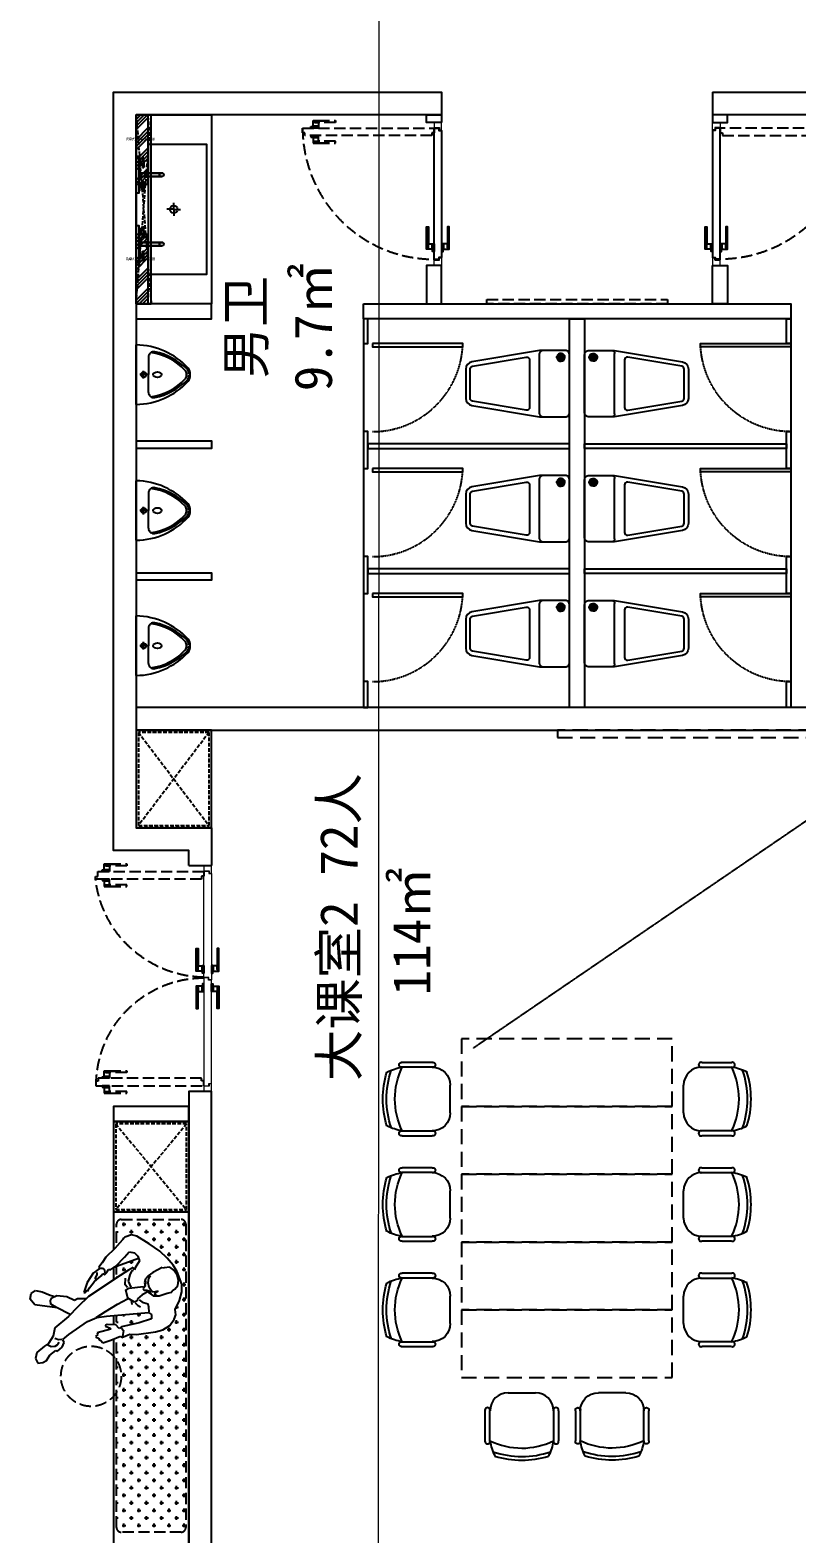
# Model space of a CAD drawing. Header units: millimetres. Extents: x 285006 to 3037698, y -2820855 to 192241.
# Drawn here: x 850401 to 855496, y -2771320 to -2761334 of the extents above; entities that cross this region are included whole.
import ezdxf
from ezdxf.enums import TextEntityAlignment as Align

# ---------------------------------------------------------------- set-up
doc = ezdxf.new("R2010")
doc.units = ezdxf.units.MM
doc.header["$PDMODE"] = 35
doc.header["$PDSIZE"] = -0.1
for name, pattern in [('1#C-6F$0$DOTE', [2.42, 2, -0.2, 0.02, -0.2]), ('__DASH', [0.35, 0.25, -0.1]), ('DASH', [0.35, 0.25, -0.1]), ('DASHED', [0.75, 0.5, -0.25]), ('HIDDEN', [0.375, 0.25, -0.125])]:
    doc.linetypes.add(name, pattern=pattern)
for name, color, linetype in [('!PboDS-洁具', 31, 'Continuous'), ('!PboDS-门', 60, 'Continuous'), ('!PboEL-剖面粗实线', 160, 'Continuous'), ('!PboGS-中号字', 40, 'Continuous'), ('___', 4, 'Continuous'), ('__附着_A10-J_KJ_2_B_28F_SEN22M3I_设计区$0$A_WALL_BRIK(砌块墙)', 190, 'Continuous'), ('BS-SHORT CABINET', 30, 'Continuous'), ('DOOR', 60, 'Continuous'), ('DOOR--02', 8, 'Continuous'), ('DS-FINISH', 20, 'Continuous'), ('FF-FIXT--02', 8, 'DASH'), ('FF-FURN', 51, 'Continuous'), ('FF-TEXT', 50, 'Continuous'), ('FF-活动家具', 51, 'Continuous'), ('FF1-固定家具(落地、到顶)', 30, 'Continuous'), ('WALL', 255, 'Continuous')]:
    doc.layers.add(name, color=color, linetype=linetype)
doc.layers.add('1#C-6F$0$A-ANNO-GRID', color=10, linetype='1#C-6F$0$DOTE', lineweight=18)
doc.layers.add('DIM-1B-6F$0$A-ANNO-DIMS', color=73, linetype='Continuous', lineweight=18)
doc.styles.add('!赫思Small', font='', dxfattribs={"width": 0.85})
doc.styles.add('CCD_DIM', font='archs.shx', dxfattribs={"width": 0.7})
doc.styles.add('DIA', font='')
doc.styles.add('DIM-1B-6F$0$HYGB2014', font='hygbsz.shx', dxfattribs={"width": 0.7, "bigfont": 'hygbhz.shx'})
doc.styles.get('!赫思Small').set_extended_font_data('SimSun')
doc.styles.get('DIA').set_extended_font_data('SimSun')
doc.dimstyles.new('DIM-1B-6F$0$DIMN', dxfattribs={"dimtxt": 300, "dimasz": 100, "dimexe": 250, "dimexo": 300, "dimgap": 0, "dimtad": 0, "dimdec": 0, "dimzin": 0, "dimdsep": 46, "dimtxsty": 'DIM-1B-6F$0$HYGB2014', "dimblk": 'DIM-1B-6F$0$_archtick', "dimcen": 0.09, "dimdle": 150, "dimclrt": 7, "dimazin": 0, "dimtfac": 1, "dimtdec": 0, "dimtix": 1, "dimtmove": 2, "dimatfit": 3, "dimfxl": 1, "dimtvp": 1, "dimtolj": 1, "dimtzin": 0, "dimarcsym": 0})

# ---------------------------------------------------------------- blocks, each defined once
blk = doc.blocks.new('*U477')
at = {"layer": 'DOOR', "linetype": 'Continuous', "lineweight": 0, "ltscale": 1000}
for points in [[(-757.5, 17), (-757.5, 50), (-1461, 50), (-1461, 50), (-1461, 50), (-1461, 50), (-1461, 50), (-1461, 50), (-1461, 50), (-1461, 50), (-1461, 50), (-1461, 50), (-1461, 50), (-1461, 50), (-1461, 50), (-1461, 50), (-1461, 50), (-1462, 50), (-1462, 18), (-1447, 18), (-1447, 0), (-1446, 0), (-1446, 0), (-1446, 0), (-1446, 0), (-742.5, 0), (-742.5, 17)], [(-754.5, 20), (-754.5, 50), (-39, 50), (-39, 50), (-39, 50), (-39, 50), (-39, 50), (-39, 50), (-39, 50), (-39, 50), (-39, 50), (-39, 50), (-39, 50), (-39, 50), (-39, 50), (-39, 50), (-39, 50), (-38, 50), (-38, 18), (-53, 18), (-53, 0), (-54, 0), (-54, 0), (-54, 0), (-54, 0), (-739.5, 0), (-739.5, 20), (-754.5, 20)]]:
    blk.add_lwpolyline(points, close=True, dxfattribs=at)
at = {"layer": 'DOOR--02', "linetype": 'DASH', "ltscale": 300}
for p, q in [((-1509, 676.5), (-1509, 562.5)), ((-1363, 676.5), (-1363, 562.5)), ((-136, 676.5), (-136, 562.5)), ((10, 676.5), (10, 562.5))]:
    blk.add_line(p, q, dxfattribs=at)
at = {"layer": 'DOOR--02'}
for p, q in [((-835.5, 98), (-949.5, 98)), ((-664.5, 98), (-550.5, 98)), ((-835.5, -48), (-949.5, -48)), ((-664.5, -48), (-550.5, -48))]:
    blk.add_line(p, q, dxfattribs=at)
at = {"layer": 'DOOR--02', "linetype": 'DASH', "ltscale": 300}
for points in [[(-1473, 677.5), (-1473, 712), (-1511, 712), (-1511, 669)], [(-1511, 712), (-1499, 702.5), (-1499, 676.5)], [(-1461, 676.2), (-1461, 726.5), (-1471, 726.5), (-1471, 676.2), (-1461, 676.2)], [(-1471, 710), (-1461, 710)], [(-1411, 676.2), (-1411, 726.5), (-1401, 726.5), (-1401, 676.2), (-1411, 676.2)], [(-1401, 710), (-1411, 710)], [(-1399, 677.5), (-1399, 712), (-1361, 712), (-1361, 669)], [(-1361, 712), (-1373, 702.5), (-1373, 676.5)], [(-100, 677.5), (-100, 712), (-138, 712), (-138, 669)], [(-138, 712), (-126, 702.5), (-126, 676.5)], [(-88, 676.2), (-88, 726.5), (-98, 726.5), (-98, 676.2), (-88, 676.2)], [(-98, 710), (-88, 710)], [(-38, 676.2), (-38, 726.5), (-28, 726.5), (-28, 676.2), (-38, 676.2)], [(-28, 710), (-38, 710)], [(-26, 677.5), (-26, 712), (12, 712), (12, 669)], [(12, 712), (0, 702.5), (0, 676.5)], [(-1511, 676.5), (-1511, 562.5), (-1499, 562.5), (-1499, 676.5)], [(-1501, 676.5), (-1511, 676.5)], [(-1501, 676.5), (-1473, 676.5), (-1473, 676.5)], [(-1471, 693), (-1461, 693)], [(-1401, 693), (-1411, 693)], [(-1371, 676.5), (-1399, 676.5), (-1399, 676.5)], [(-1361, 676.5), (-1361, 562.5), (-1373, 562.5), (-1373, 676.5)], [(-1371, 676.5), (-1361, 676.5)], [(-138, 676.5), (-138, 562.5), (-126, 562.5), (-126, 676.5)], [(-128, 676.5), (-138, 676.5)], [(-128, 676.5), (-100, 676.5), (-100, 676.5)], [(-98, 693), (-88, 693)], [(-28, 693), (-38, 693)], [(2, 676.5), (-26, 676.5), (-26, 676.5)], [(12, 676.5), (12, 562.5), (0, 562.5), (0, 676.5)], [(2, 676.5), (12, 676.5)]]:
    blk.add_lwpolyline(points, dxfattribs=at)
for points in [[(-1473, 711.5), (-1473, 677), (-1471, 677), (-1471, 711.5)], [(-1428, 754.5), (-1461, 754.5), (-1461, 51), (-1461, 51), (-1461, 51), (-1461, 51), (-1461, 51), (-1461, 51), (-1461, 51), (-1461, 51), (-1461, 51), (-1461, 51), (-1461, 51), (-1461, 51), (-1461, 51), (-1461, 51), (-1461, 51), (-1461, 50), (-1429, 50), (-1429, 65), (-1411, 65), (-1411, 66), (-1411, 66), (-1411, 66), (-1411, 66), (-1411, 769.5), (-1428, 769.5)], [(-1399, 711.5), (-1399, 677), (-1401, 677), (-1401, 711.5)], [(-100, 711.5), (-100, 677), (-98, 677), (-98, 711.5)], [(-68, 766.5), (-38, 766.5), (-38, 51), (-38, 51), (-38, 51), (-38, 51), (-38, 51), (-38, 51), (-38, 51), (-38, 51), (-38, 51), (-38, 51), (-38, 51), (-38, 51), (-38, 51), (-38, 51), (-38, 51), (-38, 50), (-70, 50), (-70, 65), (-88, 65), (-88, 66), (-88, 66), (-88, 66), (-88, 66), (-88, 751.5), (-68, 751.5), (-68, 766.5)], [(-26, 711.5), (-26, 677), (-28, 677), (-28, 711.5)]]:
    blk.add_lwpolyline(points, close=True, dxfattribs=at)
at = {"layer": 'DOOR--02'}
for points in [[(-835.5, 100), (-949.5, 100), (-949.5, 88), (-835.5, 88)], [(-834.5, 62), (-800, 62), (-800, 100), (-843, 100)], [(-835.5, 90), (-835.5, 100)], [(-800, 100), (-809.5, 88), (-835.5, 88)], [(-665.5, 62), (-700, 62), (-700, 100), (-657, 100)], [(-700, 100), (-690.5, 88), (-664.5, 88)], [(-664.5, 100), (-550.5, 100), (-550.5, 88), (-664.5, 88)], [(-664.5, 90), (-664.5, 100)], [(-835.8, 50), (-785.5, 50), (-785.5, 60), (-835.8, 60), (-835.8, 50)], [(-835.5, 90), (-835.5, 62), (-835.5, 62)], [(-819, 60), (-819, 50)], [(-802, 60), (-802, 50)], [(-664.2, 50), (-714.5, 50), (-714.5, 60), (-664.2, 60), (-664.2, 50)], [(-698, 60), (-698, 50)], [(-681, 60), (-681, 50)], [(-664.5, 90), (-664.5, 62), (-664.5, 62)], [(-835.5, -50), (-949.5, -50), (-949.5, -38), (-835.5, -38)], [(-834.5, -12), (-800, -12), (-800, -50), (-843, -50)], [(-835.8, 0), (-785.5, 0), (-785.5, -10), (-835.8, -10), (-835.8, 0)], [(-835.5, -40), (-835.5, -12), (-835.5, -12)], [(-800, -50), (-809.5, -38), (-835.5, -38)], [(-835.5, -40), (-835.5, -50)], [(-819, -10), (-819, 0)], [(-802, -10), (-802, 0)], [(-664.2, 0), (-714.5, 0), (-714.5, -10), (-664.2, -10), (-664.2, 0)], [(-665.5, -12), (-700, -12), (-700, -50), (-657, -50)], [(-700, -50), (-690.5, -38), (-664.5, -38)], [(-698, -10), (-698, 0)], [(-681, -10), (-681, 0)], [(-664.5, -40), (-664.5, -12), (-664.5, -12)], [(-664.5, -50), (-550.5, -50), (-550.5, -38), (-664.5, -38)], [(-664.5, -40), (-664.5, -50)]]:
    blk.add_lwpolyline(points, dxfattribs=at)
for points in [[(-800.5, 62), (-835, 62), (-835, 60), (-800.5, 60)], [(-699.5, 62), (-665, 62), (-665, 60), (-699.5, 60)], [(-800.5, -12), (-835, -12), (-835, -10), (-800.5, -10)], [(-699.5, -12), (-665, -12), (-665, -10), (-699.5, -10)]]:
    blk.add_lwpolyline(points, close=True, dxfattribs=at)
at = {"layer": 'DOOR--02', "linetype": 'DASH', "ltscale": 300}
for centre, radius, start, end in [((-1494.2, 38.1), 736, 0.92375, 83.51215), ((-39, 50), 715.5, 89.91992, 182.40293)]:
    blk.add_arc(centre, radius, start, end, dxfattribs=at)
at = {"layer": 'DS-FINISH', "linetype": 'Continuous', "lineweight": 0, "ltscale": 1000}
for points in [[(-1500, 50), (-1465, 50), (-1465, 15), (-1450, 15), (-1450, 0), (-1500, 0), (-1500, 50)], [(-35, 50), (0, 50), (0, 0), (-50, 0), (-50, 15), (-35, 15), (-35, 50), (0, 50)]]:
    blk.add_lwpolyline(points, dxfattribs=at)
blk = doc.blocks.new('*U508')
at = {"layer": 'FF1-固定家具(落地、到顶)', "color": 55, "linetype": 'DASH', "ltscale": 100}
for p, q in [((650, 0), (650, 500)), ((15.4, 484.6), (634.6, 15.4)), ((15.4, 15.4), (634.6, 484.6))]:
    blk.add_line(p, q, dxfattribs=at)
at = {"layer": 'FF1-固定家具(落地、到顶)'}
blk.add_lwpolyline([(0, 500), (650, 500), (650, 0), (0, 0)], close=True, dxfattribs=at)
at = {"layer": 'FF1-固定家具(落地、到顶)', "color": 55, "linetype": 'DASH', "ltscale": 100}
blk.add_lwpolyline([(15.4, 484.6), (634.6, 484.6), (634.6, 15.4), (15.4, 15.4)], close=True, dxfattribs=at)
blk = doc.blocks.new('A$C64783269')
at = {"layer": 'FF-活动家具'}
for p, q in [((1, 151), (1, 400)), ((41, 151), (41, 400)), ((570, 399), (570, 150)), ((610, 399), (610, 150)), ((419, 0), (191, 0))]:
    blk.add_line(p, q, dxfattribs=at)
for centre, radius, start, end in [((461, 332), 426, 152.8506, 170.8394), ((305, -200), 730, 70.8382, 109.1021), ((305, -192), 752, 72.7146, 107.2107), ((149, 332), 426, 9.0894, 27.0688), ((21, 405), 20.8, 344.5058, 195.4229), ((305, -144), 604, 64.0229, 115.9163), ((590, 405), 20.8, 344.5058, 195.4229), ((21, 145), 20.8, 164.5058, 15.4229), ((191, 150), 150, 179.9644, 269.9644), ((419, 150), 150, 269.9644, 359.9644), ((590, 145), 20.8, 164.5058, 15.4229)]:
    blk.add_arc(centre, radius, start, end, dxfattribs=at)
blk = doc.blocks.new('DFGDFGHDTH')
at = {"layer": 'FF-FURN', "linetype": 'DASHED', "ltscale": 200}
for points in [[(3283807.9, 4592442), (3283807.9, 4591042), (3284257.9, 4591042), (3284257.9, 4592442)], [(3284257.9, 4592442), (3284257.9, 4591042), (3284707.9, 4591042), (3284707.9, 4592442)], [(3284707.9, 4592442), (3284707.9, 4591042), (3285157.9, 4591042), (3285157.9, 4592442)], [(3285157.9, 4592442), (3285157.9, 4591042), (3285607.9, 4591042), (3285607.9, 4592442)], [(3285607.9, 4592442), (3285607.9, 4591042), (3286057.9, 4591042), (3286057.9, 4592442)]]:
    blk.add_lwpolyline(points, close=True, dxfattribs=at)
at = {"layer": 'FF-FURN', "linetype": 'DASHED', "ltscale": 200, "xscale": 0.8, "yscale": 0.8, "zscale": 0.8}
for p in [(3283963.7, 4592517), (3284663.7, 4592517), (3285363.7, 4592517)]:
    blk.add_blockref('A$C64783269', p, dxfattribs=at)
at = {"layer": 'FF-FURN', "linetype": 'DASHED', "ltscale": 200}
for p, xscale, yscale, zscale, rotation in [((3286157.9, 4591797.8), -0.8, 0.8, 0.8, 269.9999999999999), ((3286157.9, 4591686.2), 0.8000000000000002, 0.8000000000000002, 0.8000000000000002, 270.0000006730583), ((3283963.7, 4590967.1), -0.8, 0.8, 0.8, 180), ((3284663.7, 4590967.1), -0.8, 0.8, 0.8, 180), ((3285363.7, 4590967.1), -0.8, 0.8, 0.8, 180)]:
    blk.add_blockref('A$C64783269', p, dxfattribs=dict(at, xscale=xscale, yscale=yscale, zscale=zscale, rotation=rotation))
blk = doc.blocks.new('156g1reh1trh1tr')
at = {"layer": '!PboDS-门'}
blk.add_lwpolyline([(-104292, 114364), (-104292, 114394), (-105092, 114394), (-105092, 114364)], close=True, dxfattribs=at)
at = {"layer": '!PboDS-门', "color": 8, "linetype": 'HIDDEN', "ltscale": 10}
blk.add_arc((-104291, 114342), 802, 90.0917, 178.0896, dxfattribs=at)
blk = doc.blocks.new('做成ACAD TuKuai0408')
at = {"linetype": 'Continuous'}
blk.add_lwpolyline([(0, -191.5, 0.428333), (28.5, -220), (199.3, -220), (650.1, -144.1, 0.366124), (689.7, -97.2), (689.7, 97.2, 0.366124), (650.1, 144.1), (199.3, 220), (28.5, 220, 0.415921), (0, 191.5)], format="xyb", close=True, dxfattribs=at)
blk.add_lwpolyline([(199.3, 201), (199.3, -201)], dxfattribs=at)
blk.add_lwpolyline([(661.2, 97.2), (661.2, -97.2, -0.366124), (645.4, -116), (287.5, -176.3, -0.463996), (265.3, -157.5), (265.3, 157.5, -0.463996), (287.5, 176.3), (645.4, 116, -0.366124), (661.2, 97.2)], format="xyb", dxfattribs=at)
blk.add_lwpolyline([(57.6, -171.2), (85.3, -171.2), (85.3, -180.4), (57.6, -180.4)], close=True, dxfattribs=at)
for centre, radius, start, end in [((180.3, 201), 19, 0, 90), ((57.6, -175.1), 26.5, 8.44092, 348.35302), ((180.3, -201), 19, 270.00001, 0)]:
    blk.add_arc(centre, radius, start, end, dxfattribs=at)
at = {"color": 8, "linetype": 'Continuous'}
for radius, start, end in [(21.5, 10.42825, 345.5854), (16.5, 13.65152, 341.05894), (11.5, 19.82009, 332.20409)]:
    blk.add_arc((57.6, -175.1), radius, start, end, dxfattribs=at)
blk = doc.blocks.new('A$C17825FF6')
at = {"color": 0, "linetype": 'Continuous'}
for p, q in [((395, 0), (0, 0)), ((80, 82.4), (197.5, 82.4)), ((315, 82.4), (197.5, 82.4))]:
    blk.add_line(p, q, dxfattribs=at)
at = {"color": 39}
for p, q in [((223, 50), (172, 50)), ((197.5, 75.5), (197.5, 24.5))]:
    blk.add_line(p, q, dxfattribs=at)
blk.add_circle((197.5, 50), 17, dxfattribs=at)
at = {"color": 0, "linetype": 'Continuous'}
for centre, radius, start, end in [((479, -6.2), 479, 132.78373, 179.262), ((461.3, 38.9), 424.4, 135.16391, 168.36719), ((194.4, 294), 65.6, 87.3143, 128.46392), ((194.4, 294), 55.6, 87.3143, 128.46392), ((200.6, 294), 65.6, 51.53608, 92.68569), ((200.6, 294), 55.6, 51.53608, 92.68569), ((-66.3, 38.9), 424.4, 11.6328, 44.83608), ((-84, -6.2), 479, 0.73799, 47.21627), ((80, 117.4), 35, 168.36719, 270), ((315, 117.4), 35, 270, 11.6328)]:
    blk.add_arc(centre, radius, start, end, dxfattribs=at)
at = {"color": 39}
for centre, radius, start, end in [((418.9, 52.1), 370.5, 132.37072, 172.95874), ((194.4, 294), 40.6, 87.3143, 128.46392), ((200.6, 294), 40.6, 51.53608, 92.68569), ((-23.9, 52.1), 370.5, 7.04126, 47.62928)]:
    blk.add_arc(centre, radius, start, end, dxfattribs=at)
blk.add_ellipse((197.5, 141.5), major_axis=(0, -28), ratio=0.66455, dxfattribs=at)
blk = doc.blocks.new('M--850')
at = {"layer": 'DOOR'}
blk.add_lwpolyline([(-912, 50), (-38, 50), (-38, 18), (-53, 18), (-53, 0), (-897, 0), (-897, 18), (-912, 18), (-912, 50)], dxfattribs=at)
at = {"layer": 'DOOR--02', "linetype": 'DASH', "ltscale": 300}
for p, q in [((-136, 819), (-136, 705)), ((10, 819), (10, 705))]:
    blk.add_line(p, q, dxfattribs=at)
at = {"layer": 'DOOR--02'}
for p, q in [((-807, 98), (-693, 98)), ((-807, -48), (-693, -48))]:
    blk.add_line(p, q, dxfattribs=at)
at = {"layer": 'DOOR--02', "linetype": 'DASH', "ltscale": 300}
for points in [[(-38, 924), (-38, 50), (-70, 50), (-70, 65), (-88, 65), (-88, 909), (-70, 909), (-70, 924), (-38, 924)], [(-100, 820), (-100, 854.5), (-138, 854.5), (-138, 811.5)], [(-138, 854.5), (-126, 845), (-126, 819)], [(-138, 819), (-138, 705), (-126, 705), (-126, 819)], [(-128, 819), (-138, 819)], [(-128, 819), (-100, 819), (-100, 819)], [(-88, 818.7), (-88, 869), (-98, 869), (-98, 818.7), (-88, 818.7)], [(-98, 852.5), (-88, 852.5)], [(-98, 835.5), (-88, 835.5)], [(-38, 869), (-38, 869)], [(-38, 818.7), (-38, 869), (-28, 869), (-28, 818.7), (-38, 818.7)], [(-28, 852.5), (-38, 852.5)], [(-28, 835.5), (-38, 835.5)], [(-26, 820), (-26, 854.5), (12, 854.5), (12, 811.5)], [(2, 819), (-26, 819), (-26, 819)], [(12, 854.5), (0, 845), (0, 819)], [(12, 819), (12, 705), (0, 705), (0, 819)], [(2, 819), (12, 819)]]:
    blk.add_lwpolyline(points, dxfattribs=at)
for points in [[(-100, 854), (-100, 819.5), (-98, 819.5), (-98, 854)], [(-26, 854), (-26, 819.5), (-28, 819.5), (-28, 854)]]:
    blk.add_lwpolyline(points, close=True, dxfattribs=at)
at = {"layer": 'DOOR--02'}
for points in [[(-808, 62), (-842.5, 62), (-842.5, 100), (-799.5, 100)], [(-807, 100), (-693, 100), (-693, 88), (-807, 88)], [(-807, 90), (-807, 100)], [(-806.7, 50), (-857, 50), (-857, 60), (-806.7, 60), (-806.7, 50)], [(-857, 50), (-857, 50)], [(-807, 90), (-807, 62), (-807, 62)], [(-806.7, 0), (-857, 0), (-857, -10), (-806.7, -10), (-806.7, 0)], [(-808, -12), (-842.5, -12), (-842.5, -50), (-799.5, -50)], [(-807, -40), (-807, -12), (-807, -12)], [(-807, -50), (-693, -50), (-693, -38), (-807, -38)], [(-807, -40), (-807, -50)]]:
    blk.add_lwpolyline(points, dxfattribs=at)
at = {"layer": 'DOOR--02', "ltscale": 0.1}
for points in [[(-842.5, 100), (-833, 88), (-807, 88)], [(-840.5, 60), (-840.5, 50)], [(-823.5, 60), (-823.5, 50)], [(-842.5, -50), (-833, -38), (-807, -38)], [(-840.5, -10), (-840.5, 0)], [(-823.5, -10), (-823.5, 0)]]:
    blk.add_lwpolyline(points, dxfattribs=at)
at = {"layer": 'DOOR--02'}
for points in [[(-842, 62), (-807.5, 62), (-807.5, 60), (-842, 60)], [(-842, -12), (-807.5, -12), (-807.5, -10), (-842, -10)]]:
    blk.add_lwpolyline(points, close=True, dxfattribs=at)
at = {"layer": 'DOOR--02', "linetype": 'DASH', "ltscale": 300}
blk.add_arc((-35, 50), 874, 90.19667, 182.09824, dxfattribs=at)
at = {"layer": 'DS-FINISH', "linetype": 'Continuous', "lineweight": 0, "ltscale": 1000}
for points in [[(-915, 15), (-900, 15), (-900, 0), (-950, 0), (-950, 50), (-915, 50)], [(-35, 15), (-50, 15), (-50, 0), (0, 0), (0, 50), (-35, 50)]]:
    blk.add_lwpolyline(points, close=True, dxfattribs=at)
blk = doc.blocks.new('*U507')
blk.add_blockref('M--850', (0, 0))
blk = doc.blocks.new('DSGDGERGHER')
at = {"layer": '!PboDS-洁具'}
for p, q in [((856577, -58804), (856577, -58777.2)), ((856577, -58777.2), (856587, -58777.2)), ((856577, -58804), (856577, -58840.8)), ((856587, -58804), (856587, -58777.2)), ((856587, -58804), (856604.6, -58804)), ((856587, -58814), (856604.6, -58814)), ((856587, -58814), (856587, -58840.8)), ((856471.6, -58879), (856451.6, -58879)), ((856471.6, -58899), (856451.6, -58899)), ((856471.6, -58876.5), (856457.7, -58876.5)), ((856471.6, -58901.5), (856457.7, -58901.5)), ((856471.6, -58901.5), (856471.6, -58876.5)), ((856472.6, -58877.5), (856471.6, -58877.5)), ((856472.6, -58900.5), (856471.6, -58900.5)), ((856603.9, -58876.5), (856472.6, -58876.5)), ((856472.6, -58901.5), (856472.6, -58876.5)), ((856603.9, -58879), (856472.6, -58879)), ((856603.9, -58899), (856472.6, -58899)), ((856603.9, -58901.5), (856472.6, -58901.5)), ((856587, -58840.8), (856577, -58840.8)), ((856603.9, -58864), (856603.9, -58913.9)), ((856603.9, -58864), (856608.6, -58864)), ((856603.9, -58913.9), (856608.6, -58913.9)), ((856608.6, -58864), (856608.6, -58913.9)), ((856577, -58974), (856577, -58937.2)), ((856587, -58937.2), (856577, -58937.2)), ((856577, -58974), (856577, -59000.8)), ((856577, -59000.8), (856587, -59000.8)), ((856587, -58964), (856587, -58937.2)), ((856587, -58964), (856604.6, -58964)), ((856587, -58974), (856604.6, -58974)), ((856587, -58974), (856587, -59000.8))]:
    blk.add_line(p, q, dxfattribs=at)
for points in [[(856608.7, -58814), (856608.7, -58784.1), (856604.6, -58784.1), (856604.6, -58804)], [(856608.7, -58814), (856608.7, -58814), (856608.7, -58833.9), (856604.6, -58833.9), (856604.6, -58804)], [(856628.4, -59008.9), (856608.6, -59008.9), (856608.6, -58768.9), (856628.4, -58768.9)], [(856628.4, -58768.9), (856628.4, -59008.9)], [(856608.7, -58964), (856608.7, -58964), (856608.7, -58944.1), (856604.6, -58944.1), (856604.6, -58974)], [(856608.7, -58964), (856608.7, -58993.9), (856604.6, -58993.9), (856604.6, -58974)]]:
    blk.add_lwpolyline(points, dxfattribs=at)
blk.add_arc((856457.7, -58889), 12.5, 90.00216, 270.00216, dxfattribs=at)
blk = doc.blocks.new('*U914')
at = {"layer": 'FF1-固定家具(落地、到顶)', "color": 55, "linetype": 'DASH', "ltscale": 100}
for p, q in [((600, 0), (600, 500)), ((15.4, 484.6), (584.6, 15.4)), ((15.4, 15.4), (584.6, 484.6))]:
    blk.add_line(p, q, dxfattribs=at)
at = {"layer": 'FF1-固定家具(落地、到顶)'}
blk.add_lwpolyline([(0, 500), (600, 500), (600, 0), (0, 0)], close=True, dxfattribs=at)
at = {"layer": 'FF1-固定家具(落地、到顶)', "color": 55, "linetype": 'DASH', "ltscale": 100}
blk.add_lwpolyline([(15.4, 484.6), (584.6, 484.6), (584.6, 15.4), (15.4, 15.4)], close=True, dxfattribs=at)
blk = doc.blocks.new('DFHFTHRTHRT')
at = {"layer": 'FF-TEXT', "color": 50, "style": 'DIA'}
for s, p in [('大课室2 72人 ', (907836.9, -337611.3, 0)), ('114㎡', (908319.7, -337724.8, 0))]:
    blk.add_text(s, height=250, rotation=90.08483, dxfattribs=at).set_placement(p, align=Align.MIDDLE_CENTER)
blk = doc.blocks.new('A$C2ABA4370')
at = {"color": 8}
blk.add_wipeout([(671, 1032), (702, 979), (717, 925), (736, 785), (733, 736), (758, 678), (749, 668), (777, 596), (798, 536), (780, 523), (776, 513), (764, 505), (757, 489), (752, 482), (736, 501), (723, 496), (698, 596), (689, 592), (675, 557), (667, 557), (662, 570), (664, 632), (693, 658), (680, 676), (650, 806), (621, 897), (590, 896), (575, 874), (600, 565), (610, 492), (640, 423), (736, 287), (774, 242), (796, 252), (829, 237), (860, 203), (855, 190), (889, 146), (928, 122), (943, 94), (949, 57), (914, 40), (870, 51), (822, 107), (804, 136), (749, 171), (686, 183), (603, 283), (590, 295), (539, 199), (517, 34), (476, 0), (433, 8), (411, 41), (421, 90), (446, 149), (456, 182), (449, 198), (457, 272), (483, 329), (471, 350), (471, 416), (457, 431), (300, 666), (261, 726), (243, 760), (259, 772), (244, 777), (192, 807), (175, 801), (242, 619), (256, 596), (258, 579), (279, 567), (297, 550), (287, 536), (303, 524), (322, 505), (330, 493), (349, 472), (393, 438), (418, 423), (406, 420), (430, 407), (427, 397), (353, 421), (283, 465), (251, 509), (239, 507), (207, 533), (166, 560), (103, 626), (18, 700), (0, 748), (12, 788), (67, 880), (121, 959), (172, 1013), (224, 1057), (275, 1086), (366, 1120), (421, 1120), (485, 1103), (551, 1071), (592, 1075), (623, 1064)], dxfattribs=at)
for p, q in [((366, 1120), (275, 1086)), ((421, 1120), (366, 1120)), ((485, 1103), (421, 1120)), ((172, 1013), (121, 959)), ((224, 1057), (172, 1013)), ((275, 1086), (224, 1057)), ((261, 1062), (240, 1032)), ((240, 1032), (244, 991)), ((299, 1086), (261, 1062)), ((337, 1095), (299, 1086)), ((376, 1090), (337, 1095)), ((401, 1069), (376, 1090)), ((414, 1051), (401, 1069)), ((424, 1047), (414, 1051)), ((431, 1013), (424, 1047)), ((452, 954), (431, 1013)), ((551, 1071), (485, 1103)), ((592, 1075), (551, 1071)), ((623, 1064), (592, 1075)), ((671, 1032), (623, 1064)), ((702, 979), (671, 1032)), ((121, 959), (67, 880)), ((248, 977), (243, 975)), ((243, 975), (260, 942)), ((244, 991), (248, 977)), ((260, 942), (279, 905)), ((279, 905), (304, 871)), ((322, 877), (300, 888)), ((411, 893), (390, 880)), ((424, 912), (411, 893)), ((436, 895), (411, 875)), ((437, 918), (416, 945)), ((416, 945), (424, 912)), ((432, 881), (450, 908)), ((450, 939), (437, 918)), ((450, 908), (452, 954)), ((575, 874), (590, 896)), ((590, 896), (621, 897)), ((621, 897), (650, 806)), ((717, 925), (702, 979)), ((736, 785), (717, 925)), ((12, 788), (0, 748)), ((67, 880), (12, 788)), ((133, 771), (159, 796)), ((159, 796), (192, 807)), ((175, 801), (242, 619)), ((192, 807), (244, 777)), ((304, 871), (326, 851)), ((356, 872), (322, 877)), ((326, 851), (353, 845)), ((364, 854), (342, 855)), ((353, 845), (379, 850)), ((390, 880), (356, 872)), ((379, 850), (399, 836)), ((395, 728), (382, 838)), ((399, 836), (409, 842)), ((409, 842), (410, 866)), ((410, 866), (432, 881)), ((421, 869), (444, 828)), ((444, 828), (473, 793)), ((473, 793), (487, 791)), ((504, 838), (480, 807)), ((487, 791), (499, 770)), ((503, 777), (521, 793)), ((513, 871), (504, 838)), ((535, 876), (513, 871)), ((521, 793), (532, 816)), ((570, 880), (535, 876)), ((600, 565), (575, 874)), ((650, 806), (680, 676)), ((733, 736), (736, 785)), ((0, 748), (18, 700)), ((18, 700), (103, 626)), ((126, 731), (133, 771)), ((167, 698), (126, 731)), ((232, 634), (167, 698)), ((259, 772), (243, 760)), ((243, 760), (261, 726)), ((244, 777), (259, 772)), ((263, 753), (261, 763)), ((261, 726), (300, 666)), ((295, 738), (263, 753)), ((343, 726), (295, 738)), ((370, 701), (321, 704)), ((387, 746), (343, 726)), ((390, 720), (370, 701)), ((407, 706), (395, 728)), ((469, 722), (407, 706)), ((499, 770), (469, 722)), ((512, 646), (473, 719)), ((482, 747), (515, 750)), ((680, 676), (693, 658)), ((690, 676), (708, 689)), ((708, 689), (750, 682)), ((758, 678), (733, 736)), ((749, 668), (758, 678)), ((777, 596), (749, 668)), ((103, 626), (166, 560)), ((166, 560), (207, 533)), ((256, 596), (232, 634)), ((258, 579), (256, 596)), ((279, 567), (258, 579)), ((297, 550), (279, 567)), ((300, 666), (457, 431)), ((566, 558), (512, 646)), ((610, 487), (566, 558)), ((610, 492), (600, 565)), ((664, 632), (662, 570)), ((662, 570), (667, 557)), ((693, 658), (664, 632)), ((667, 557), (675, 557)), ((675, 557), (689, 592)), ((689, 592), (698, 596)), ((698, 596), (723, 496)), ((798, 536), (777, 596)), ((207, 533), (239, 507)), ((239, 507), (251, 509)), ((246, 534), (260, 550)), ((247, 513), (246, 534)), ((251, 509), (283, 465)), ((260, 550), (283, 552)), ((297, 496), (279, 496)), ((283, 465), (353, 421)), ((287, 536), (297, 550)), ((303, 524), (287, 536)), ((314, 485), (297, 496)), ((322, 505), (303, 524)), ((325, 480), (314, 485)), ((330, 493), (322, 505)), ((329, 489), (325, 480)), ((349, 472), (330, 493)), ((393, 438), (349, 472)), ((640, 423), (610, 492)), ((723, 496), (736, 501)), ((736, 501), (752, 482)), ((752, 482), (757, 489)), ((757, 489), (764, 505)), ((764, 505), (776, 513)), ((776, 513), (780, 523)), ((780, 523), (798, 536)), ((353, 421), (427, 397)), ((418, 423), (393, 438)), ((406, 420), (418, 423)), ((430, 407), (406, 420)), ((427, 397), (430, 407)), ((457, 431), (533, 353)), ((471, 350), (471, 416)), ((483, 329), (471, 350)), ((533, 353), (603, 283)), ((736, 287), (640, 423)), ((449, 198), (457, 272)), ((457, 272), (483, 329)), ((590, 295), (537, 196)), ((603, 283), (686, 183)), ((774, 242), (736, 287)), ((774, 211), (772, 234)), ((796, 252), (774, 242)), ((829, 237), (796, 252)), ((860, 203), (829, 237)), ((421, 90), (446, 149)), ((446, 149), (456, 182)), ((466, 160), (449, 198)), ((485, 152), (466, 160)), ((513, 154), (485, 152)), ((537, 196), (513, 154)), ((539, 199), (517, 34)), ((686, 183), (749, 171)), ((749, 171), (804, 136)), ((763, 182), (774, 211)), ((811, 205), (793, 216)), ((804, 136), (822, 107)), ((822, 186), (811, 205)), ((811, 126), (825, 156)), ((825, 156), (822, 186)), ((855, 190), (860, 203)), ((889, 146), (855, 190)), ((928, 122), (889, 146)), ((943, 94), (928, 122)), ((411, 41), (421, 90)), ((433, 8), (411, 41)), ((476, 0), (433, 8)), ((517, 34), (476, 0)), ((822, 107), (870, 51)), ((870, 51), (913, 40)), ((914, 40), (949, 57)), ((949, 57), (943, 94))]:
    blk.add_line(p, q, dxfattribs=at)
blk = doc.blocks.new('DIM-1B-6F$0$_archtick')
at = {"const_width": 0.4}
blk.add_lwpolyline([(-0.7, -0.7), (0.7, 0.7)], dxfattribs=at)
blk = doc.blocks.new('CCD_Dimension_Tick')
at = {"color": 0, "linetype": 'ByBlock'}
for p, q in [((-1.091, 0), (0, 0)), ((0, 0), (1.091, 0))]:
    blk.add_line(p, q, dxfattribs=at)
at = {"color": 0, "linetype": 'Continuous', "const_width": 0.608}
blk.add_lwpolyline([(-0.61, -0.61), (0.61, 0.61)], dxfattribs=at)
blk = doc.blocks.new('*D1550')
at = {"layer": '___', "color": 44, "lineweight": -2, "transparency": 16777216}
for p, q in [((854266.3, -1074646.6), (854266.3, -1075059.3)), ((856570.5, -1074646.6), (856570.5, -1075059.3)), ((856470.5, -1074909.3), (854366.3, -1074909.3))]:
    blk.add_line(p, q, dxfattribs=at)
at = {"layer": 'Defpoints', "color": 0, "transparency": 16777216}
for p in [(854266.3, -1074496.6, 0), (856570.5, -1074496.6, 0), (854266.3, -1074909.3), (1059207.7, -2814913.1), (1060332.7, -2814913.1), (1060332.7, -2816154.7)]:
    blk.add_point(p, dxfattribs=at)
at = {"layer": 'DIM-1B-6F$0$A-ANNO-DIMS', "color": 0, "lineweight": -2, "transparency": 16777216}
for p, q in [((1059207.7, -2815213.1), (1059207.7, -2816404.7)), ((1060332.7, -2815213.1), (1060332.7, -2816404.7)), ((1059057.7, -2816154.7), (1060482.7, -2816154.7))]:
    blk.add_line(p, q, dxfattribs=at)
at = {"layer": '___', "color": 44, "lineweight": -2, "transparency": 16777216, "xscale": 100, "yscale": 100, "zscale": 100, "rotation": 180}
blk.add_blockref('CCD_Dimension_Tick', (854266.3, -1074909.3), dxfattribs=at)
at = {"layer": '___', "color": 44, "lineweight": -2, "transparency": 16777216, "xscale": 100, "yscale": 100, "zscale": 100}
blk.add_blockref('CCD_Dimension_Tick', (856570.5, -1074909.3), dxfattribs=at)
at = {"layer": 'DIM-1B-6F$0$A-ANNO-DIMS', "color": 0, "lineweight": -2, "transparency": 16777216, "xscale": 100, "yscale": 100, "zscale": 100, "rotation": 180}
blk.add_blockref('DIM-1B-6F$0$_archtick', (1059207.7, -2816154.7), dxfattribs=at)
at = {"layer": 'DIM-1B-6F$0$A-ANNO-DIMS', "color": 0, "lineweight": -2, "transparency": 16777216, "xscale": 100, "yscale": 100, "zscale": 100}
blk.add_blockref('DIM-1B-6F$0$_archtick', (1060332.7, -2816154.7), dxfattribs=at)
at = {"layer": '___', "color": 50, "transparency": 16777216, "insert": (855418.4, -1074774.3), "char_height": 150, "attachment_point": 5, "style": 'CCD_DIM'}
blk.add_mtext('\\A1;2305', dxfattribs=at)
at = {"layer": 'DIM-1B-6F$0$A-ANNO-DIMS', "color": 7, "transparency": 16777216, "insert": (1059770.2, -2815854.7), "char_height": 300, "attachment_point": 5, "style": 'DIM-1B-6F$0$HYGB2014'}
blk.add_mtext('\\A1;1125', dxfattribs=at)
blk = doc.blocks.new('1#C-6F$0$A$C465C26A5')
at = {"layer": '1#C-6F$0$A-ANNO-GRID', "ltscale": 1.5}
blk.add_line((-9000, -1700), (-9000, 56496.4), dxfattribs=at)

msp = doc.modelspace()

# ---------------------------------------------------------------- hatches: boundary and pattern name
at = {"layer": '!PboEL-剖面粗实线', "linetype": 'DASH', "ltscale": 10}
h = msp.add_hatch(dxfattribs=at)
h.set_pattern_fill('ANSI34', color=250, scale=5, style=0)
h.set_pattern_definition([(45, (-338380.47, -2537023.04), (-67.351921, 67.351921), []), (45, (-338358.01, -2537023.04), (-67.351921, 67.351921), []), (45, (-338335.56, -2537023.04), (-67.351921, 67.351921), []), (45, (-338313.11, -2537023.04), (-67.351921, 67.351921), [])])
h.paths.add_polyline_path([(851105.6, -2761896.5), (851105.6, -2762356.5), (851185.6, -2762356.5), (851185.6, -2761896.5)])
h = msp.add_hatch(dxfattribs=at)
h.set_pattern_fill('ANSI34', color=250, scale=5, style=0)
h.set_pattern_definition([(45, (-338380.47, -2537818.81), (-67.351921, 67.351921), []), (45, (-338358.01, -2537818.81), (-67.351921, 67.351921), []), (45, (-338335.56, -2537818.81), (-67.351921, 67.351921), []), (45, (-338313.11, -2537818.81), (-67.351921, 67.351921), [])])
h.paths.add_polyline_path([(851105.6, -2762692.3), (851105.6, -2763152.3), (851185.6, -2763152.3), (851185.6, -2762692.3)])
at = {"layer": 'FF-FIXT--02'}
h = msp.add_hatch(dxfattribs=at)
h.set_pattern_fill('CROSS', color=256, scale=200, style=0)
h.set_pattern_definition([(360, (-12837.93, -3000113.634), (50, 50), [25, -75]), (90, (-12825.43, -3000126.134), (-50, 50), [25, -75])])
edge = h.paths.add_edge_path()
edge.add_line((850975.6, -2771278), (850975.6, -2769262.3))
edge.add_arc((851005.6, -2769262.3), 30, 90, 180, ccw=False)
edge.add_line((851005.6, -2769232.3), (851405.6, -2769232.3))
edge.add_arc((851405.6, -2769262.3), 30, 0, 90, ccw=False)
edge.add_line((851435.6, -2769262.3), (851435.6, -2771278))
edge.add_arc((851405.6, -2771278), 30, -90, 0, ccw=False)
edge.add_line((851405.6, -2771308), (851005.6, -2771308))
edge.add_arc((851005.6, -2771278), 30, 180, 270, ccw=False)

# ---------------------------------------------------------------- linework, layer by layer
at = {"layer": '!PboDS-洁具'}
for p, q in [((851355.2, -2762519.4, 0), (851355.4, -2762482.3, 0)), ((851350.2, -2762524.4, 0), (851310.4, -2762524.3, 0)), ((851355.2, -2762529.5, 0), (851355.1, -2762566.6, 0)), ((851360.3, -2762524.5, 0), (851400, -2762524.6, 0))]:
    msp.add_line(p, q, dxfattribs=at)
at = {"layer": '!PboDS-洁具', "elevation": 0}
for points in [[(851105.6, -2761896.9), (851105.6, -2763152.3), (851205.6, -2763152.3), (851205.6, -2761896.9), (851105.6, -2761896.9)], [(851105.6, -2764062.3), (851605.6, -2764062.3), (851605.6, -2764112.3), (851105.6, -2764112.3)], [(851105.6, -2764937.3), (851605.6, -2764937.3), (851605.6, -2764987.3), (851105.6, -2764987.3)]]:
    msp.add_lwpolyline(points, dxfattribs=at)
at = {"layer": '!PboDS-洁具', "linetype": '__DASH', "ltscale": 100, "elevation": 0}
for points in [[(851105.6, -2761896.9), (851205.6, -2763152.3)], [(851105.6, -2763152.3), (851205.6, -2761896.9)]]:
    msp.add_lwpolyline(points, dxfattribs=at)
at = {"layer": '!PboDS-洁具', "elevation": 0}
for points in [[(851605.6, -2763152.3), (851105.6, -2763152.3), (851105.6, -2761896.9), (851605.6, -2761896.9)], [(851185.6, -2762954.6), (851575.6, -2762954.6), (851575.6, -2762094.6), (851185.6, -2762094.6)]]:
    msp.add_lwpolyline(points, close=True, dxfattribs=at)
msp.add_lwpolyline([(851355.6, -2762524.6, -1), (851354.8, -2762524.6, -1)], format="xyb", close=True, dxfattribs=at)
at = {"layer": '!PboDS-洁具'}
for points in [[(852615.3, -2763415.6), (852645.3, -2763415.6), (852645.3, -2763252.3), (852615.3, -2763252.3)], [(855455.1, -2763415.6), (855425.1, -2763415.6), (855425.1, -2763252.3), (855455.1, -2763252.3)], [(852615.3, -2764245.6), (852645.3, -2764245.6), (852645.3, -2764000.6), (852615.3, -2764000.6)], [(855455.1, -2764245.6), (855425.1, -2764245.6), (855425.1, -2764000.6), (855455.1, -2764000.6)], [(852645.3, -2764112.3), (853985.3, -2764112.3), (853985.3, -2764082.3), (852645.3, -2764082.3)], [(855425.1, -2764112.3), (854085.1, -2764112.3), (854085.1, -2764082.3), (855425.1, -2764082.3)], [(852615.3, -2765075.6), (852645.3, -2765075.6), (852645.3, -2764830.6), (852615.3, -2764830.6)], [(855455.1, -2765075.6), (855425.1, -2765075.6), (855425.1, -2764830.6), (855455.1, -2764830.6)], [(852645.3, -2764942.3), (853985.3, -2764942.3), (853985.3, -2764912.3), (852645.3, -2764912.3)], [(855425.1, -2764942.3), (854085.1, -2764942.3), (854085.1, -2764912.3), (855425.1, -2764912.3)], [(852615.3, -2765832.3), (852645.3, -2765832.3), (852645.3, -2765660.6), (852615.3, -2765660.6)], [(855455.1, -2765832.3), (855425.1, -2765832.3), (855425.1, -2765660.6), (855455.1, -2765660.6)]]:
    msp.add_lwpolyline(points, close=True, dxfattribs=at)
for points in [[(852615.3, -2763415.6), (852615.3, -2765660.6)], [(855455.1, -2763415.6), (855455.1, -2765660.6)]]:
    msp.add_lwpolyline(points, dxfattribs=at)
msp.add_circle((851355.2, -2762524.5, 0), 25.2, dxfattribs=at)
at = {"layer": '!PboEL-剖面粗实线', "color": 8, "linetype": 'DASH', "ltscale": 10, "elevation": 0}
for points in [[(851105.6, -2761896.5), (851105.6, -2762356.5), (851185.6, -2762356.5), (851185.6, -2761896.5)], [(851105.6, -2762692.3), (851105.6, -2763152.3), (851185.6, -2763152.3), (851185.6, -2762692.3)]]:
    msp.add_lwpolyline(points, close=True, dxfattribs=at)
at = {"color": 8, "linetype": 'DASH'}
msp.add_line((856405.6, -2766007.3, 0), (853347.3, -2768093.6, 0), dxfattribs=at)
at = {"layer": 'BS-SHORT CABINET', "elevation": 0}
msp.add_lwpolyline([(850955.6, -2774258), (851455.6, -2774258), (851455.6, -2768582.3), (850955.6, -2768582.3)], close=True, dxfattribs=at)
at = {"layer": 'FF-FURN', "linetype": 'DASH', "ltscale": 300}
msp.add_lwpolyline([(853435.3, -2763152.3), (853435.3, -2763122.3), (854635.3, -2763122.3), (854635.3, -2763152.3), (853435.3, -2763152.3)], dxfattribs=at)
at = {"layer": 'FF-FURN', "linetype": 'DASHED', "ltscale": 200, "elevation": 0}
msp.add_lwpolyline([(853905.6, -2765982.3), (853905.6, -2766032.3), (858905.6, -2766032.3), (858905.6, -2765982.3)], close=True, dxfattribs=at)
at = {"layer": 'FF-FURN', "linetype": 'DASH', "ltscale": 300, "elevation": 0}
msp.add_lwpolyline([(850975.6, -2771278), (850975.6, -2769262.3, -0.414214), (851005.6, -2769232.3), (851405.6, -2769232.3, -0.414214), (851435.6, -2769262.3), (851435.6, -2771278, -0.414214), (851405.6, -2771308), (851005.6, -2771308, -0.414214)], format="xyb", close=True, dxfattribs=at)
at = {"layer": 'FF-FURN', "linetype": 'DASH', "ltscale": 300}
msp.add_circle((850806.4, -2770273.4), 200, dxfattribs=at)
at = {"layer": 'WALL', "elevation": 0}
for points in [[(851455.6, -2766882.3), (851455.6, -2766782.3), (850955.6, -2766782.3), (850955.6, -2761746.9), (853135.3, -2761746.9), (853135.3, -2761896.9), (851105.6, -2761896.9), (851105.6, -2766632.3), (851605.6, -2766632.3), (851605.6, -2766882.3)], [(854935.3, -2761746.9), (857555.1, -2761746.9), (857555.1, -2761896.9), (854935.3, -2761896.9)], [(854935.3, -2761746.9), (854935.3, -2761896.9)], [(851105.6, -2763252.3), (851605.6, -2763252.3), (851605.6, -2763152.3), (851105.6, -2763152.3), (851105.6, -2763252.3)], [(851455.6, -2766882.3), (851605.6, -2766882.3)]]:
    msp.add_lwpolyline(points, dxfattribs=at)
at = {"layer": 'WALL'}
for points in [[(853135.3, -2761946.9), (853035.3, -2761946.9), (853035.3, -2761896.9), (853135.3, -2761896.9)], [(854935.3, -2761946.9), (855035.3, -2761946.9), (855035.3, -2761896.9), (854935.3, -2761896.9)], [(853135.3, -2762896.9), (853035.3, -2762896.9), (853035.3, -2763152.3), (853135.3, -2763152.3)], [(854935.3, -2762896.9), (855035.3, -2762896.9), (855035.3, -2763152.3), (854935.3, -2763152.3)], [(852615.3, -2763152.3), (855455.3, -2763152.3), (855455.3, -2763252.3), (852615.3, -2763252.3)], [(853985.3, -2763252.3), (854085.1, -2763252.3), (854085.1, -2765832.3), (853985.3, -2765832.3)]]:
    msp.add_lwpolyline(points, close=True, dxfattribs=at)
at = {"layer": 'WALL', "elevation": 0}
for points in [[(851105.6, -2765982.3), (862005.7, -2765982.3), (862005.7, -2765832.3), (851105.6, -2765832.3)], [(851455.6, -2768482.3), (851455.6, -2774358), (851455.6, -2774358), (851455.6, -2774458), (851605.6, -2774458), (851605.6, -2774208), (851605.6, -2774208), (851605.6, -2768632.3), (851605.6, -2768632.3), (851605.6, -2768382.3), (851455.6, -2768382.3), (851455.6, -2768482.3)], [(850955.6, -2768582.3), (851455.6, -2768582.3), (851455.6, -2768482.3), (850955.6, -2768482.3)]]:
    msp.add_lwpolyline(points, close=True, dxfattribs=at)

# ---------------------------------------------------------------- block references
at = {"layer": '!PboDS-洁具', "xscale": -1}
for p in [(1707734, -2703405.7, 0), (1707734, -2703865.7, 0)]:
    msp.add_blockref('DSGDGERGHER', p, dxfattribs=at)
at = {"layer": '!PboDS-洁具'}
for name, p, rotation in [('A$C17825FF6', (851105.6, -2763424.8, 0), 269.9999999999999), ('做成ACAD TuKuai0408', (853985.3, -2763682.3), 179.9999999999999), ('做成ACAD TuKuai0408', (853985.3, -2764512.3), 179.9999999999999), ('A$C17825FF6', (851105.6, -2764327.3, 0), 269.9999999999999), ('做成ACAD TuKuai0408', (853985.3, -2765342.3), 179.9999999999999), ('A$C17825FF6', (851105.6, -2765224.8, 0), 269.9999999999999)]:
    msp.add_blockref(name, p, dxfattribs=dict(at, rotation=rotation))
at = {"layer": '!PboDS-洁具', "xscale": -1, "rotation": 180}
for p in [(854085.1, -2763682.3), (854085.1, -2764512.3), (854085.1, -2765342.3)]:
    msp.add_blockref('做成ACAD TuKuai0408', p, dxfattribs=at)
at = {"layer": '!PboDS-门', "extrusion": (0, 0, -1), "yscale": 0.7499999999720603, "zscale": -0.7499999999720603, "rotation": 180}
for p, xscale in [((-774456.3, -2677642.8), -0.7499999999720603), ((-933674.1, -2677642.8), 0.7499999999720603), ((-774456.3, -2678472.8), -0.7499999999720603), ((-933674.1, -2678472.8), 0.7499999999720603), ((-774456.3, -2679302.8), -0.7499999999720603), ((-933674.1, -2679302.8), 0.7499999999720603)]:
    msp.add_blockref('156g1reh1trh1tr', p, dxfattribs=dict(at, xscale=xscale))
at = {"xscale": -1, "rotation": 90}
for name, p in [('*U508', (851605.6, -2765982.3, 0)), ('*U914', (851455.6, -2768582.3, 0))]:
    msp.add_blockref(name, p, dxfattribs=at)
at = {"layer": '___'}
msp.add_blockref('DFHFTHRTHRT', (-55384.5, -2429594.3), dxfattribs=at)
at = {"layer": '__附着_A10-J_KJ_2_B_28F_SEN22M3I_设计区$0$A_WALL_BRIK(砌块墙)', "rotation": 270}
msp.add_blockref('DFGDFGHDTH', (-3737774.3, 515775.6), dxfattribs=at)
at = {"layer": 'DS-FINISH', "rotation": 90.00000000000001}
msp.add_blockref('*U507', (853135.3, -2761946.9), dxfattribs=at)
at = {"layer": 'DS-FINISH', "xscale": -1}
for name, p, rotation in [('*U507', (854935.3, -2761946.9), 270), ('*U477', (851605.6, -2768382.3, 0), 90.00000000000007)]:
    msp.add_blockref(name, p, dxfattribs=dict(at, rotation=rotation))

# ---------------------------------------------------------------- texts
at = {"layer": '!PboGS-中号字', "style": '!赫思Small', "width": 0.85}
for p in [(851230.5, -2762065.7, 0), (851230.5, -2762861.5, 0)]:
    msp.add_text('隐藏式抽纸盒和皂液器', height=16, dxfattribs=at).set_placement(p, align=Align.RIGHT)
at = {"layer": 'FF-TEXT', "color": 50, "style": 'DIA'}
msp.add_text('9.7㎡', height=250, rotation=90.08483, dxfattribs=at).set_placement((852259.7, -2763306.7, 0), align=Align.MIDDLE)
msp.add_text('男卫', height=250, rotation=90.08483, dxfattribs=at).set_placement((851959, -2763306.7, 0), align=Align.CENTER)

# ---------------------------------------------------------------- dimensions: what is measured, and where the dimension line sits
at = {"layer": 'DIM-1B-6F$0$A-ANNO-DIMS'}
dim = msp.add_aligned_dim(p1=(1059207.7, -2814913.1), p2=(1060332.7, -2814913.1), distance=-1241.6, dimstyle='DIM-1B-6F$0$DIMN', dxfattribs=at)
dim.commit()
dim.dimension.update_dxf_attribs({"geometry": '*D1550', "text_midpoint": (1059770.2, -2815854.7)})

# ---------------------------------------------------------------- next in the draw order: block references
at = {"color": 8, "xscale": 0.9, "yscale": 0.9, "zscale": 0.9, "rotation": 270}
msp.add_blockref('A$C2ABA4370', (850401.1, -2769333.1), dxfattribs=at)

# ---------------------------------------------------------------- next in the draw order: block references
at = {"ltscale": 1.5, "rotation": 359.9692125216086}
msp.add_blockref('1#C-6F$0$A$C465C26A5', (861706.1, -2789322.7, 0), dxfattribs=at)

doc.saveas('drawing.dxf')
